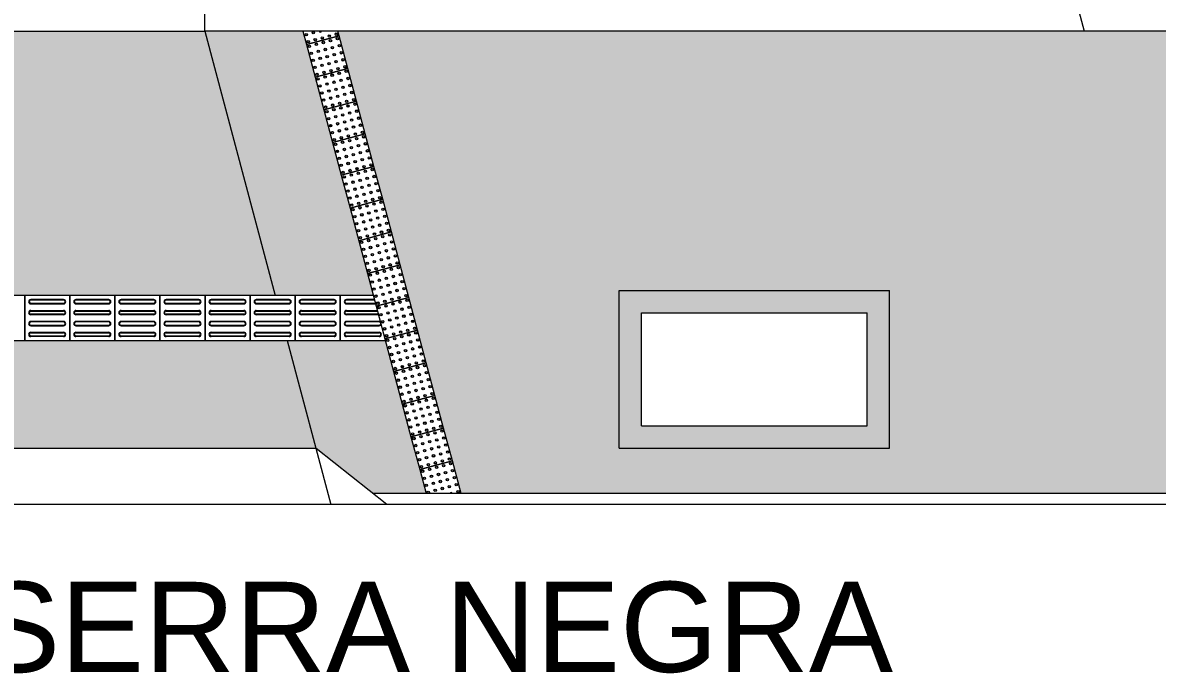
# Model space of a CAD drawing. Header units: millimetres. Extents: x -9997 to 44619, y -1295 to 91103.
# Drawn here: x 36546 to 37552, y 29985 to 30562 of the extents above; entities that cross this region are included whole.
import ezdxf

# ---------------------------------------------------------------- set-up
doc = ezdxf.new("R2010")
doc.units = ezdxf.units.MM
doc.header["$LTSCALE"] = 0.1
doc.layers.get('0').update_dxf_attribs({"lineweight": 5})
for name, color, linetype, lineweight in [('alvenaria', 5, 'Continuous', 9), ('alvenaria longe', 253, 'Continuous', 0), ('escada', 1, 'Continuous', 0), ('piso', 254, 'Continuous', 0)]:
    doc.layers.add(name, color=color, linetype=linetype, lineweight=lineweight)
doc.layers.add('textos', color=1, linetype='Continuous')
doc.styles.get("Standard").update_dxf_attribs({"font": 'arial.ttf'})

msp = doc.modelspace()

# ---------------------------------------------------------------- hatches: boundary and pattern name
at = {"linetype": 'ByBlock', "true_color": 0xc7c8ca}
h = msp.add_hatch(dxfattribs=at)
h.set_pattern_fill('AR-BRSTD', color=9, scale=0.12, angle=90)
h.paths.add_polyline_path([(35971.007, 30529.035), (35986.007, 30529.035), (35986.007, 30532.119), (36016.008, 30532.119), (36046.008, 30532.119), (36076.008, 30532.119), (36106.008, 30532.119), (36136.008, 30532.119), (36166.008, 30532.119), (36196.008, 30532.119), (36226.008, 30532.119), (36256.007, 30532.119), (36271.008, 30529.035), (36271.008, 30368.22), (36303.021, 30368.22), (36343.021, 30368.22), (36357.976, 30368.22), (36350.252, 30397.209), (36342.528, 30426.198), (36334.774, 30455.3), (36327.05, 30484.288), (36319.326, 30513.277), (36311.602, 30542.266), (36308.466, 30554.035), (35455.705, 30554.035), (35455.705, 30144.035), (36417.709, 30144.035), (36412.043, 30165.3), (36404.319, 30194.288), (36396.595, 30223.277), (36388.871, 30252.266), (36381.147, 30281.254), (36373.424, 30310.243), (36368.634, 30328.22), (36343.021, 30328.22), (36303.021, 30328.22), (36263.021, 30328.22), (36256.007, 30328.24), (36256.007, 30322.119), (36256.007, 30292.119), (36226.007, 30292.119), (36196.007, 30292.119), (36166.007, 30292.119), (36136.007, 30292.119), (36106.007, 30292.119), (36076.007, 30292.119), (36046.007, 30292.119), (36016.007, 30292.119), (35986.007, 30292.119), (35986.007, 30322.119), (35986.007, 30329.035), (35971.007, 30329.035)])
h.paths.add_polyline_path([(35870.145, 30324.174), (35870.145, 30184.174), (35630.145, 30184.174), (35630.145, 30324.174)], flags=16)
h.paths.add_polyline_path([(35850.145, 30304.174), (35850.145, 30204.174), (35650.145, 30204.174), (35650.145, 30304.174)], flags=0)
h.paths.add_polyline_path([(36426.491, 30554.035), (36339.513, 30554.035), (36340.591, 30549.99), (36348.315, 30521.001), (36356.039, 30492.012), (36363.762, 30463.024), (36371.486, 30434.035), (36379.241, 30404.933), (36386.964, 30375.944), (36394.688, 30346.955), (36401.981, 30319.586), (36427.594, 30319.586), (36467.594, 30319.586), (36488.958, 30319.586)])
h.paths.add_polyline_path([(36707.491, 30554.035), (36426.491, 30554.035), (36488.958, 30319.586), (36507.594, 30319.586), (36547.594, 30319.586), (36587.594, 30319.586), (36627.594, 30319.586), (36667.594, 30319.586), (36707.594, 30319.586), (36747.594, 30319.586), (36769.958, 30319.586)])
h.paths.add_polyline_path([(36499.616, 30279.586), (36467.594, 30279.586), (36427.594, 30279.586), (36412.639, 30279.586), (36417.86, 30259.99), (36425.584, 30231.001), (36433.308, 30202.012), (36441.032, 30173.024), (36448.756, 30144.035), (36495.733, 30144.035), (36525.075, 30184.035)])
h.paths.add_polyline_path([(36780.616, 30279.586), (36747.594, 30279.586), (36707.594, 30279.586), (36667.594, 30279.586), (36627.594, 30279.586), (36587.594, 30279.586), (36547.594, 30279.586), (36507.594, 30279.586), (36499.616, 30279.586), (36525.075, 30184.035), (36806.075, 30184.035)])
h.paths.add_polyline_path([(36843.978, 30368.22), (36836.254, 30397.209), (36828.53, 30426.197), (36820.806, 30455.186), (36813.082, 30484.175), (36805.358, 30513.163), (36797.634, 30542.152), (36794.468, 30554.035), (36707.491, 30554.035), (36769.958, 30319.586), (36787.594, 30319.586), (36827.594, 30319.586), (36856.936, 30319.586), (36851.702, 30339.232)])
h.paths.add_polyline_path([(36874.873, 30252.266), (36867.594, 30279.586), (36827.594, 30279.586), (36787.594, 30279.586), (36780.616, 30279.586), (36806.075, 30184.035), (36856.264, 30144.174), (36903.674, 30144.174), (36898.045, 30165.3), (36890.321, 30194.288), (36882.597, 30223.277)])
h.paths.add_polyline_path([(38546.938, 30385.275), (38546.938, 30393.086, -0.3078084), (38433.836, 30554.035), (36825.515, 30554.035), (36826.623, 30549.876), (36834.347, 30520.887), (36842.071, 30491.899), (36849.795, 30462.91), (36857.518, 30433.921), (36865.242, 30404.933), (36872.966, 30375.944), (36880.69, 30346.955), (36888.414, 30317.967), (36896.138, 30288.978), (36903.862, 30259.99), (36911.586, 30231.001), (36919.31, 30202.012), (36927.034, 30173.024), (36934.72, 30144.174), (38394.936, 30144.174), (38403.43, 30156.608), (38420.352, 30181.38), (38437.274, 30206.152), (38454.196, 30230.924), (38471.117, 30255.696), (38488.076, 30280.522), (38488.104, 30280.468), (38495.836, 30280.468), (38525.836, 30280.468), (38546.938, 30280.468), (38546.938, 30305.275), (38546.938, 30345.275)])
h.paths.add_polyline_path([(37074.936, 30324.174), (37314.936, 30324.174), (37314.936, 30184.174), (37074.936, 30184.174)], flags=16)
h.paths.add_polyline_path([(37094.936, 30304.174), (37294.936, 30304.174), (37294.936, 30204.174), (37094.936, 30204.174)], flags=0)
h.paths.add_polyline_path([(37814.936, 30324.174), (37814.936, 30184.174), (37574.936, 30184.174), (37574.936, 30324.174)], flags=16)
h.paths.add_polyline_path([(37594.936, 30304.174), (37794.936, 30304.174), (37794.936, 30204.174), (37594.936, 30204.174)], flags=0)
h.paths.add_polyline_path([(37669.967, 30282.035), (37699.967, 30282.035), (37699.967, 30252.035), (37669.967, 30252.035)], flags=0)
h.paths.add_polyline_path([(38074.936, 30324.174), (38314.936, 30324.174), (38314.936, 30184.174), (38074.936, 30184.174)], flags=16)
h.paths.add_polyline_path([(38094.936, 30304.174), (38294.936, 30304.174), (38294.936, 30204.174), (38094.936, 30204.174)], flags=0)
h.paths.add_polyline_path([(39239.113, 30725.113), (39223.758, 30727.19), (39194.028, 30731.209), (39164.299, 30735.229), (39134.569, 30739.249), (39104.84, 30743.268), (39102.265, 30752.931), (39094.541, 30781.92), (39089.392, 30801.246), (39056.757, 30792.55), (39018.106, 30782.252), (38979.454, 30771.953), (38940.803, 30761.655), (38902.151, 30751.356), (38863.5, 30741.058), (38824.848, 30730.759), (38786.197, 30720.461), (38792.633, 30696.303), (38773.308, 30691.154), (38782.057, 30658.317), (38792.355, 30619.665), (38802.654, 30581.014), (38812.952, 30542.362), (38823.251, 30503.711), (38830.975, 30474.722), (38838.699, 30445.733), (38846.423, 30416.745), (38817.434, 30409.021), (38788.445, 30401.297), (38782.094, 30425.136), (38742.094, 30425.136), (38723.957, 30425.136, -0.02908738), (38707.908, 30412.652), (38885.284, 30172.328, 0.38093718)])
h.paths.add_polyline_path([(38707.908, 30412.652, -0.18399061), (38586.938, 30383.172), (38586.938, 30345.275), (38586.938, 30305.275), (38586.938, 30280.468), (38615.771, 30280.468), (38645.771, 30280.468), (38662.693, 30255.696), (38679.615, 30230.924), (38696.537, 30206.152), (38713.459, 30181.38), (38730.381, 30156.608), (38745.706, 30134.174, 0.0753172), (38897.909, 30155.221)])
h.paths.add_polyline_path([(39158.798, 30970.991), (39170.295, 30979.826), (38885.164, 32049.955), (38318.046, 32049.955), (38466.933, 31491.166, -0.3092385), (38600.144, 30991.208), (38669.536, 30730.773), (38679.269, 30733.366), (38717.921, 30743.664), (38711.484, 30767.822), (38740.473, 30775.546), (38769.462, 30783.269), (38775.898, 30759.112), (38814.55, 30769.411), (38853.201, 30779.709), (38891.853, 30790.008), (38930.504, 30800.306), (38969.156, 30810.605), (39007.807, 30820.903), (39046.459, 30831.202), (39079.093, 30839.897), (39071.369, 30868.886), (39063.646, 30897.875), (39087.434, 30916.154), (39111.222, 30934.433), (39135.01, 30952.712)])
at = {"layer": 'alvenaria', "linetype": 'ByBlock', "lineweight": 0, "true_color": 0xc7c8ca}
h = msp.add_hatch(color=9, dxfattribs=at)
h.dxf.hatch_style = 1
h.paths.add_polyline_path([(37074.936, 30324.174), (37074.936, 30184.174), (37314.936, 30184.174), (37314.936, 30324.174)])
h.paths.add_polyline_path([(37294.936, 30304.174), (37294.936, 30204.174), (37094.936, 30204.174), (37094.936, 30304.174)], flags=16)
h.paths.add_polyline_path([(35870.145, 30324.174), (35630.145, 30324.174), (35630.145, 30184.174), (35870.145, 30184.174)])
h.paths.add_polyline_path([(35850.145, 30204.174), (35650.145, 30204.174), (35650.145, 30304.174), (35850.145, 30304.174)], flags=16)
h.paths.add_polyline_path([(37574.936, 30324.174), (37574.936, 30184.174), (37814.936, 30184.174), (37814.936, 30324.174)])
h.paths.add_polyline_path([(37794.936, 30304.174), (37794.936, 30204.174), (37594.936, 30204.174), (37594.936, 30304.174)], flags=16)
h.paths.add_polyline_path([(37699.967, 30282.035), (37699.967, 30252.035), (37669.967, 30252.035), (37669.967, 30282.035)], flags=0)
h.paths.add_polyline_path([(38074.936, 30184.174), (38314.936, 30184.174), (38314.936, 30324.174), (38074.936, 30324.174)])
h.paths.add_polyline_path([(38094.936, 30304.174), (38294.936, 30304.174), (38294.936, 30204.174), (38094.936, 30204.174)], flags=16)
h.paths.add_polyline_path([(39259.807, 30721.559), (39259.598, 30722.343), (39253.487, 30723.17), (39239.113, 30725.113, -0.46865255), (38740.388, 30154.134), (38745.706, 30134.174, 0.46151001)])
h.paths.add_polyline_path([(38905.862, 32049.955), (38885.164, 32049.955), (39170.295, 30979.826), (39182.586, 30989.271), (39187.476, 30993.028)])

# ---------------------------------------------------------------- linework, layer by layer
for p, q in [((37170.114, 31745.186), (37487.49, 30554.035)), ((38633.836, 30554.035), (36707.491, 30554.035))]:
    msp.add_line(p, q)
at = {"linetype": 'ByBlock'}
for p, q in [((36707.491, 30554.035), (36707.491, 30569.038)), ((36426.491, 30554.035), (36707.491, 30554.035))]:
    msp.add_line(p, q, dxfattribs=at)
at = {"layer": 'alvenaria longe', "lineweight": 0}
for p, q in [((38633.836, 30554.035), (36707.491, 30554.035)), ((36707.491, 30554.035), (36769.958, 30319.586)), ((36780.616, 30279.586), (36819.361, 30134.174)), ((36806.075, 30184.035), (36525.075, 30184.035))]:
    msp.add_line(p, q, dxfattribs=at)
at = {"layer": 'alvenaria longe', "linetype": 'ByBlock', "lineweight": 0}
for p, q in [((37074.936, 30324.174), (37314.936, 30324.174)), ((37074.936, 30184.174), (37074.936, 30324.174)), ((37314.936, 30184.174), (37314.936, 30324.174)), ((37094.936, 30304.174), (37294.936, 30304.174)), ((37094.936, 30204.174), (37094.936, 30304.174)), ((37094.936, 30204.174), (37094.936, 30304.174)), ((37294.936, 30204.174), (37294.936, 30304.174)), ((37094.936, 30204.174), (37294.936, 30204.174)), ((36868.855, 30134.174), (36806.075, 30184.035)), ((37074.936, 30184.174), (37314.936, 30184.174)), ((36856.264, 30144.174), (38394.936, 30144.174))]:
    msp.add_line(p, q, dxfattribs=at)
at = {"layer": 'escada', "lineweight": 0}
for p, q in [((36927.034, 30173.024), (36898.045, 30165.3)), ((36934.757, 30144.035), (36927.034, 30173.024)), ((36898.045, 30165.3), (36903.711, 30144.035))]:
    msp.add_line(p, q, dxfattribs=at)
for points in [[(36794.468, 30554.035), (36797.634, 30542.152), (36826.623, 30549.876), (36825.515, 30554.035)], [(36582.131, 30316.062), (36553.056, 30316.062)], [(36582.131, 30315.555), (36553.056, 30315.555)], [(36553.056, 30312.691), (36582.131, 30312.691)], [(36553.056, 30312.185), (36582.131, 30312.185)], [(36622.131, 30316.062), (36593.056, 30316.062)], [(36622.131, 30315.555), (36593.056, 30315.555)], [(36593.056, 30312.691), (36622.131, 30312.691)], [(36593.056, 30312.185), (36622.131, 30312.185)], [(36662.131, 30316.062), (36633.056, 30316.062)], [(36662.131, 30315.555), (36633.056, 30315.555)], [(36633.056, 30312.691), (36662.131, 30312.691)], [(36633.056, 30312.185), (36662.131, 30312.185)], [(36702.131, 30316.062), (36673.056, 30316.062)], [(36702.131, 30315.555), (36673.056, 30315.555)], [(36673.056, 30312.691), (36702.131, 30312.691)], [(36673.056, 30312.185), (36702.131, 30312.185)], [(36742.131, 30316.062), (36713.056, 30316.062)], [(36742.131, 30315.555), (36713.056, 30315.555)], [(36713.056, 30312.691), (36742.131, 30312.691)], [(36713.056, 30312.185), (36742.131, 30312.185)], [(36782.131, 30316.062), (36753.056, 30316.062)], [(36782.131, 30315.555), (36753.056, 30315.555)], [(36753.056, 30312.691), (36782.131, 30312.691)], [(36753.056, 30312.185), (36782.131, 30312.185)], [(36822.131, 30316.062), (36793.056, 30316.062)], [(36822.131, 30315.555), (36793.056, 30315.555)], [(36793.056, 30312.691), (36822.131, 30312.691)], [(36793.056, 30312.185), (36822.131, 30312.185)], [(36856.936, 30319.586), (36827.594, 30319.586), (36827.594, 30279.586), (36867.594, 30279.586)], [(36857.875, 30316.062), (36833.056, 30316.062)], [(36858.01, 30315.555), (36833.056, 30315.555)], [(36833.056, 30312.691), (36858.773, 30312.691)], [(36833.056, 30312.185), (36858.908, 30312.185)], [(36553.056, 30306.37), (36582.131, 30306.37)], [(36553.056, 30305.864), (36582.131, 30305.864)], [(36582.131, 30302.999), (36553.056, 30302.999)], [(36582.131, 30302.493), (36553.056, 30302.493)], [(36593.056, 30306.37), (36622.131, 30306.37)], [(36593.056, 30305.864), (36622.131, 30305.864)], [(36622.131, 30302.999), (36593.056, 30302.999)], [(36622.131, 30302.493), (36593.056, 30302.493)], [(36633.056, 30306.37), (36662.131, 30306.37)], [(36633.056, 30305.864), (36662.131, 30305.864)], [(36662.131, 30302.999), (36633.056, 30302.999)], [(36662.131, 30302.493), (36633.056, 30302.493)], [(36673.056, 30306.37), (36702.131, 30306.37)], [(36673.056, 30305.864), (36702.131, 30305.864)], [(36702.131, 30302.999), (36673.056, 30302.999)], [(36702.131, 30302.493), (36673.056, 30302.493)], [(36713.056, 30306.37), (36742.131, 30306.37)], [(36713.056, 30305.864), (36742.131, 30305.864)], [(36742.131, 30302.999), (36713.056, 30302.999)], [(36742.131, 30302.493), (36713.056, 30302.493)], [(36753.056, 30306.37), (36782.131, 30306.37)], [(36753.056, 30305.864), (36782.131, 30305.864)], [(36782.131, 30302.999), (36753.056, 30302.999)], [(36782.131, 30302.493), (36753.056, 30302.493)], [(36793.056, 30306.37), (36822.131, 30306.37)], [(36793.056, 30305.864), (36822.131, 30305.864)], [(36822.131, 30302.999), (36793.056, 30302.999)], [(36822.131, 30302.493), (36793.056, 30302.493)], [(36833.056, 30306.37), (36860.457, 30306.37)], [(36833.056, 30305.864), (36860.592, 30305.864)], [(36861.355, 30302.999), (36833.056, 30302.999)], [(36861.49, 30302.493), (36833.056, 30302.493)], [(36582.131, 30296.678), (36553.056, 30296.678)], [(36582.131, 30296.172), (36553.056, 30296.172)], [(36553.056, 30293.308), (36582.131, 30293.308)], [(36553.056, 30292.801), (36582.131, 30292.801)], [(36622.131, 30296.678), (36593.056, 30296.678)], [(36622.131, 30296.172), (36593.056, 30296.172)], [(36593.056, 30293.308), (36622.131, 30293.308)], [(36593.056, 30292.801), (36622.131, 30292.801)], [(36662.131, 30296.678), (36633.056, 30296.678)], [(36662.131, 30296.172), (36633.056, 30296.172)], [(36633.056, 30293.308), (36662.131, 30293.308)], [(36633.056, 30292.801), (36662.131, 30292.801)], [(36702.131, 30296.678), (36673.056, 30296.678)], [(36702.131, 30296.172), (36673.056, 30296.172)], [(36673.056, 30293.308), (36702.131, 30293.308)], [(36673.056, 30292.801), (36702.131, 30292.801)], [(36742.131, 30296.678), (36713.056, 30296.678)], [(36742.131, 30296.172), (36713.056, 30296.172)], [(36713.056, 30293.308), (36742.131, 30293.308)], [(36713.056, 30292.801), (36742.131, 30292.801)], [(36782.131, 30296.678), (36753.056, 30296.678)], [(36782.131, 30296.172), (36753.056, 30296.172)], [(36753.056, 30293.308), (36782.131, 30293.308)], [(36753.056, 30292.801), (36782.131, 30292.801)], [(36822.131, 30296.678), (36793.056, 30296.678)], [(36822.131, 30296.172), (36793.056, 30296.172)], [(36793.056, 30293.308), (36822.131, 30293.308)], [(36793.056, 30292.801), (36822.131, 30292.801)], [(36862.131, 30296.678), (36833.056, 30296.678)], [(36862.131, 30296.172), (36833.056, 30296.172)], [(36833.056, 30293.308), (36862.131, 30293.308)], [(36833.056, 30292.801), (36862.131, 30292.801)], [(36553.056, 30286.986), (36582.131, 30286.986)], [(36553.056, 30286.48), (36582.131, 30286.48)], [(36582.131, 30283.616), (36553.056, 30283.616)], [(36582.131, 30283.11), (36553.056, 30283.11)], [(36593.056, 30286.986), (36622.131, 30286.986)], [(36593.056, 30286.48), (36622.131, 30286.48)], [(36622.131, 30283.616), (36593.056, 30283.616)], [(36622.131, 30283.11), (36593.056, 30283.11)], [(36633.056, 30286.986), (36662.131, 30286.986)], [(36633.056, 30286.48), (36662.131, 30286.48)], [(36662.131, 30283.616), (36633.056, 30283.616)], [(36662.131, 30283.11), (36633.056, 30283.11)], [(36673.056, 30286.986), (36702.131, 30286.986)], [(36673.056, 30286.48), (36702.131, 30286.48)], [(36702.131, 30283.616), (36673.056, 30283.616)], [(36702.131, 30283.11), (36673.056, 30283.11)], [(36713.056, 30286.986), (36742.131, 30286.986)], [(36713.056, 30286.48), (36742.131, 30286.48)], [(36742.131, 30283.616), (36713.056, 30283.616)], [(36742.131, 30283.11), (36713.056, 30283.11)], [(36753.056, 30286.986), (36782.131, 30286.986)], [(36753.056, 30286.48), (36782.131, 30286.48)], [(36782.131, 30283.616), (36753.056, 30283.616)], [(36782.131, 30283.11), (36753.056, 30283.11)], [(36793.056, 30286.986), (36822.131, 30286.986)], [(36793.056, 30286.48), (36822.131, 30286.48)], [(36822.131, 30283.616), (36793.056, 30283.616)], [(36822.131, 30283.11), (36793.056, 30283.11)], [(36833.056, 30286.986), (36862.131, 30286.986)], [(36833.056, 30286.48), (36862.131, 30286.48)], [(36862.131, 30283.616), (36833.056, 30283.616)], [(36862.131, 30283.11), (36833.056, 30283.11)]]:
    msp.add_lwpolyline(points, dxfattribs=at)
for points in [[(36834.347, 30520.887), (36826.623, 30549.876), (36797.634, 30542.152), (36805.358, 30513.163)], [(36842.071, 30491.899), (36834.347, 30520.887), (36805.358, 30513.163), (36813.082, 30484.175)], [(36849.795, 30462.91), (36842.071, 30491.899), (36813.082, 30484.175), (36820.806, 30455.186)], [(36857.518, 30433.921), (36849.795, 30462.91), (36820.806, 30455.186), (36828.53, 30426.197)], [(36865.242, 30404.933), (36857.518, 30433.921), (36828.53, 30426.197), (36836.254, 30397.209)], [(36872.966, 30375.944), (36865.242, 30404.933), (36836.254, 30397.209), (36843.978, 30368.22)], [(36880.69, 30346.955), (36872.966, 30375.944), (36843.978, 30368.22), (36851.702, 30339.232)], [(36888.414, 30317.967), (36880.69, 30346.955), (36851.702, 30339.232), (36859.425, 30310.243)], [(36547.594, 30279.586), (36547.594, 30319.586), (36507.594, 30319.586), (36507.594, 30279.586)], [(36587.594, 30279.586), (36587.594, 30319.586), (36547.594, 30319.586), (36547.594, 30279.586)], [(36627.594, 30279.586), (36627.594, 30319.586), (36587.594, 30319.586), (36587.594, 30279.586)], [(36667.594, 30279.586), (36667.594, 30319.586), (36627.594, 30319.586), (36627.594, 30279.586)], [(36707.594, 30279.586), (36707.594, 30319.586), (36667.594, 30319.586), (36667.594, 30279.586)], [(36747.594, 30279.586), (36747.594, 30319.586), (36707.594, 30319.586), (36707.594, 30279.586)], [(36787.594, 30279.586), (36787.594, 30319.586), (36747.594, 30319.586), (36747.594, 30279.586)], [(36827.594, 30279.586), (36827.594, 30319.586), (36787.594, 30319.586), (36787.594, 30279.586)], [(36896.138, 30288.978), (36888.414, 30317.967), (36859.425, 30310.243), (36867.149, 30281.254)], [(36903.862, 30259.99), (36896.138, 30288.978), (36867.149, 30281.254), (36874.873, 30252.266)], [(36911.586, 30231.001), (36903.862, 30259.99), (36874.873, 30252.266), (36882.597, 30223.277)], [(36919.31, 30202.012), (36911.586, 30231.001), (36882.597, 30223.277), (36890.321, 30194.288)], [(36927.034, 30173.024), (36919.31, 30202.012), (36890.321, 30194.288), (36898.045, 30165.3)]]:
    msp.add_lwpolyline(points, close=True, dxfattribs=at)
for centre, radius in [((36803.696, 30552.617), 1.075), ((36803.696, 30552.617), 0.883), ((36824.05, 30551.366), 1.075), ((36797.464, 30550.956), 1.075), ((36797.464, 30550.956), 0.883), ((36799.125, 30544.725), 1.075), ((36799.125, 30544.725), 0.883), ((36805.356, 30546.385), 1.075), ((36805.356, 30546.385), 0.883), ((36806.438, 30542.322), 1.075), ((36806.438, 30542.322), 0.883), ((36811.587, 30548.046), 1.075), ((36811.587, 30548.046), 0.883), ((36812.67, 30543.982), 1.075), ((36812.67, 30543.982), 0.883), ((36817.819, 30549.706), 1.075), ((36817.819, 30549.706), 0.883), ((36818.901, 30545.643), 1.075), ((36818.901, 30545.643), 0.883), ((36824.05, 30551.366), 0.883), ((36825.133, 30547.303), 1.075), ((36825.133, 30547.303), 0.883), ((36800.207, 30540.662), 1.075), ((36800.207, 30540.662), 0.883), ((36801.867, 30534.43), 1.075), ((36801.867, 30534.43), 0.883), ((36808.099, 30536.091), 1.075), ((36808.099, 30536.091), 0.883), ((36814.33, 30537.751), 1.075), ((36814.33, 30537.751), 0.883), ((36815.991, 30531.52), 1.075), ((36815.991, 30531.52), 0.883), ((36820.562, 30539.411), 1.075), ((36820.562, 30539.411), 0.883), ((36822.222, 30533.18), 1.075), ((36822.222, 30533.18), 0.883), ((36826.793, 30541.072), 1.075), ((36826.793, 30541.072), 0.883), ((36828.453, 30534.84), 1.075), ((36828.453, 30534.84), 0.883), ((36803.528, 30528.199), 1.075), ((36803.528, 30528.199), 0.883), ((36805.188, 30521.968), 1.075), ((36805.188, 30521.968), 0.883), ((36809.759, 30529.859), 1.075), ((36809.759, 30529.859), 0.883), ((36811.419, 30523.628), 1.075), ((36811.419, 30523.628), 0.883), ((36817.651, 30525.288), 1.075), ((36817.651, 30525.288), 0.883), ((36823.882, 30526.949), 1.075), ((36823.882, 30526.949), 0.883), ((36830.114, 30528.609), 1.075), ((36830.114, 30528.609), 0.883), ((36831.774, 30522.378), 1.075), ((36831.774, 30522.378), 0.883), ((36806.848, 30515.736), 1.075), ((36806.848, 30515.736), 0.883), ((36807.931, 30511.673), 1.075), ((36807.931, 30511.673), 0.883), ((36813.08, 30517.397), 1.075), ((36813.08, 30517.397), 0.883), ((36814.162, 30513.333), 1.075), ((36814.162, 30513.333), 0.883), ((36819.311, 30519.057), 1.075), ((36819.311, 30519.057), 0.883), ((36820.394, 30514.994), 1.075), ((36820.394, 30514.994), 0.883), ((36825.543, 30520.717), 1.075), ((36825.543, 30520.717), 0.883), ((36826.625, 30516.654), 1.075), ((36826.625, 30516.654), 0.883), ((36832.857, 30518.314), 1.075), ((36832.857, 30518.314), 0.883), ((36834.517, 30512.083), 1.075), ((36834.517, 30512.083), 0.883), ((36809.591, 30505.442), 1.075), ((36809.591, 30505.442), 0.883), ((36815.823, 30507.102), 1.075), ((36815.823, 30507.102), 0.883), ((36822.054, 30508.762), 1.075), ((36822.054, 30508.762), 0.883), ((36823.714, 30502.531), 1.075), ((36823.714, 30502.531), 0.883), ((36828.285, 30510.423), 1.075), ((36828.285, 30510.423), 0.883), ((36829.946, 30504.191), 1.075), ((36829.946, 30504.191), 0.883), ((36836.177, 30505.852), 1.075), ((36836.177, 30505.852), 0.883), ((36811.252, 30499.21), 1.075), ((36811.252, 30499.21), 0.883), ((36812.912, 30492.979), 1.075), ((36812.912, 30492.979), 0.883), ((36817.483, 30500.871), 1.075), ((36817.483, 30500.871), 0.883), ((36819.143, 30494.639), 1.075), ((36819.143, 30494.639), 0.883), ((36825.375, 30496.3), 1.075), ((36825.375, 30496.3), 0.883), ((36831.606, 30497.96), 1.075), ((36831.606, 30497.96), 0.883), ((36833.266, 30491.729), 1.075), ((36833.266, 30491.729), 0.883), ((36837.838, 30499.62), 1.075), ((36837.838, 30499.62), 0.883), ((36839.498, 30493.389), 1.075), ((36839.498, 30493.389), 0.883), ((36814.572, 30486.748), 1.075), ((36814.572, 30486.748), 0.883), ((36815.655, 30482.685), 1.075), ((36815.655, 30482.685), 0.883), ((36820.804, 30488.408), 1.075), ((36820.804, 30488.408), 0.883), ((36821.886, 30484.345), 1.075), ((36821.886, 30484.345), 0.883), ((36827.035, 30490.068), 1.075), ((36827.035, 30490.068), 0.883), ((36828.118, 30486.005), 1.075), ((36828.118, 30486.005), 0.883), ((36834.349, 30487.665), 1.075), ((36834.349, 30487.665), 0.883), ((36836.009, 30481.434), 1.075), ((36836.009, 30481.434), 0.883), ((36840.58, 30489.326), 1.075), ((36840.58, 30489.326), 0.883), ((36842.241, 30483.094), 1.075), ((36842.241, 30483.094), 0.883), ((36817.315, 30476.453), 1.075), ((36817.315, 30476.453), 0.883), ((36823.547, 30478.113), 1.075), ((36823.547, 30478.113), 0.883), ((36825.207, 30471.882), 1.075), ((36825.207, 30471.882), 0.883), ((36829.778, 30479.774), 1.075), ((36829.778, 30479.774), 0.883), ((36831.438, 30473.542), 1.075), ((36831.438, 30473.542), 0.883), ((36837.67, 30475.203), 1.075), ((36837.67, 30475.203), 0.883), ((36843.901, 30476.863), 1.075), ((36843.901, 30476.863), 0.883), ((36818.976, 30470.222), 1.075), ((36818.976, 30470.222), 0.883), ((36820.636, 30463.99), 1.075), ((36820.636, 30463.99), 0.883), ((36826.867, 30465.651), 1.075), ((36826.867, 30465.651), 0.883), ((36833.099, 30467.311), 1.075), ((36833.099, 30467.311), 0.883), ((36834.759, 30461.08), 1.075), ((36834.759, 30461.08), 0.883), ((36839.33, 30468.971), 1.075), ((36839.33, 30468.971), 0.883), ((36840.99, 30462.74), 1.075), ((36840.99, 30462.74), 0.883), ((36845.561, 30470.632), 1.075), ((36845.561, 30470.632), 0.883), ((36847.222, 30464.4), 1.075), ((36847.222, 30464.4), 0.883), ((36822.296, 30457.759), 1.075), ((36822.296, 30457.759), 0.883), ((36823.379, 30453.696), 1.075), ((36823.379, 30453.696), 0.883), ((36828.528, 30459.419), 1.075), ((36828.528, 30459.419), 0.883), ((36829.61, 30455.356), 1.075), ((36829.61, 30455.356), 0.883), ((36835.842, 30457.017), 1.075), ((36835.842, 30457.017), 0.883), ((36837.502, 30450.785), 1.075), ((36842.073, 30458.677), 1.075), ((36842.073, 30458.677), 0.883), ((36843.733, 30452.445), 1.075), ((36843.733, 30452.445), 0.883), ((36848.304, 30460.337), 1.075), ((36848.304, 30460.337), 0.883), ((36849.965, 30454.106), 1.075), ((36849.965, 30454.106), 0.883), ((36825.039, 30447.464), 1.075), ((36825.039, 30447.464), 0.883), ((36826.699, 30441.233), 1.075), ((36826.699, 30441.233), 0.883), ((36831.271, 30449.125), 1.075), ((36831.271, 30449.125), 0.883), ((36832.931, 30442.893), 1.075), ((36832.931, 30442.893), 0.883), ((36837.502, 30450.785), 0.883), ((36839.162, 30444.554), 1.075), ((36839.162, 30444.554), 0.883), ((36845.394, 30446.214), 1.075), ((36845.394, 30446.214), 0.883), ((36851.625, 30447.874), 1.075), ((36851.625, 30447.874), 0.883), ((36853.285, 30441.643), 1.075), ((36853.285, 30441.643), 0.883), ((36828.36, 30435.002), 1.075), ((36828.36, 30435.002), 0.883), ((36834.591, 30436.662), 1.075), ((36834.591, 30436.662), 0.883), ((36840.823, 30438.322), 1.075), ((36840.823, 30438.322), 0.883), ((36842.483, 30432.091), 1.075), ((36842.483, 30432.091), 0.883), ((36847.054, 30439.983), 1.075), ((36847.054, 30439.983), 0.883), ((36848.714, 30433.751), 1.075), ((36848.714, 30433.751), 0.883), ((36854.946, 30435.412), 1.075), ((36854.946, 30435.412), 0.883), ((36856.028, 30431.349), 1.075), ((36856.028, 30431.349), 0.883), ((36830.02, 30428.77), 1.075), ((36830.02, 30428.77), 0.883), ((36831.103, 30424.707), 1.075), ((36831.103, 30424.707), 0.883), ((36836.251, 30430.431), 1.075), ((36836.251, 30430.431), 0.883), ((36837.334, 30426.368), 1.075), ((36837.334, 30426.368), 0.883), ((36843.565, 30428.028), 1.075), ((36843.565, 30428.028), 0.883), ((36845.226, 30421.796), 1.075), ((36845.226, 30421.796), 0.883), ((36849.797, 30429.688), 1.075), ((36849.797, 30429.688), 0.883), ((36851.457, 30423.457), 1.075), ((36851.457, 30423.457), 0.883), ((36857.689, 30425.117), 1.075), ((36857.689, 30425.117), 0.883), ((36832.763, 30418.476), 1.075), ((36832.763, 30418.476), 0.883), ((36834.423, 30412.244), 1.075), ((36834.423, 30412.244), 0.883), ((36838.994, 30420.136), 1.075), ((36838.994, 30420.136), 0.883), ((36840.655, 30413.905), 1.075), ((36840.655, 30413.905), 0.883), ((36846.886, 30415.565), 1.075), ((36846.886, 30415.565), 0.883), ((36853.117, 30417.225), 1.075), ((36853.117, 30417.225), 0.883), ((36854.778, 30410.994), 1.075), ((36854.778, 30410.994), 0.883), ((36859.349, 30418.886), 1.075), ((36859.349, 30418.886), 0.883), ((36861.009, 30412.654), 1.075), ((36861.009, 30412.654), 0.883), ((36836.084, 30406.013), 1.075), ((36836.084, 30406.013), 0.883), ((36842.315, 30407.673), 1.075), ((36842.315, 30407.673), 0.883), ((36843.975, 30401.442), 1.075), ((36843.975, 30401.442), 0.883), ((36848.546, 30409.334), 1.075), ((36848.546, 30409.334), 0.883), ((36850.207, 30403.102), 1.075), ((36850.207, 30403.102), 0.883), ((36856.438, 30404.763), 1.075), ((36856.438, 30404.763), 0.883), ((36857.521, 30400.7), 1.075), ((36857.521, 30400.7), 0.883), ((36862.67, 30406.423), 1.075), ((36862.67, 30406.423), 0.883), ((36863.752, 30402.36), 1.075), ((36863.752, 30402.36), 0.883), ((36837.744, 30399.782), 1.075), ((36837.744, 30399.782), 0.883), ((36838.827, 30395.719), 1.075), ((36838.827, 30395.719), 0.883), ((36845.058, 30397.379), 1.075), ((36845.058, 30397.379), 0.883), ((36846.718, 30391.148), 1.075), ((36846.718, 30391.148), 0.883), ((36851.289, 30399.039), 1.075), ((36851.289, 30399.039), 0.883), ((36852.95, 30392.808), 1.075), ((36852.95, 30392.808), 0.883), ((36859.181, 30394.468), 1.075), ((36859.181, 30394.468), 0.883), ((36865.412, 30396.128), 1.075), ((36865.412, 30396.128), 0.883), ((36840.487, 30389.487), 1.075), ((36840.487, 30389.487), 0.883), ((36842.147, 30383.256), 1.075), ((36842.147, 30383.256), 0.883), ((36848.379, 30384.916), 1.075), ((36848.379, 30384.916), 0.883), ((36854.61, 30386.576), 1.075), ((36854.61, 30386.576), 0.883), ((36856.27, 30380.345), 1.075), ((36860.841, 30388.237), 1.075), ((36860.841, 30388.237), 0.883), ((36862.502, 30382.005), 1.075), ((36862.502, 30382.005), 0.883), ((36867.073, 30389.897), 1.075), ((36867.073, 30389.897), 0.883), ((36868.733, 30383.666), 1.075), ((36868.733, 30383.666), 0.883), ((36843.808, 30377.024), 1.075), ((36843.808, 30377.024), 0.883), ((36845.468, 30370.793), 1.075), ((36845.468, 30370.793), 0.883), ((36850.039, 30378.685), 1.075), ((36850.039, 30378.685), 0.883), ((36851.699, 30372.453), 1.075), ((36851.699, 30372.453), 0.883), ((36856.27, 30380.345), 0.883), ((36857.931, 30374.114), 1.075), ((36857.931, 30374.114), 0.883), ((36864.162, 30375.774), 1.075), ((36864.162, 30375.774), 0.883), ((36865.245, 30371.711), 1.075), ((36865.245, 30371.711), 0.883), ((36870.393, 30377.434), 1.075), ((36870.393, 30377.434), 0.883), ((36871.476, 30373.371), 1.075), ((36871.476, 30373.371), 0.883), ((36846.55, 30366.73), 1.075), ((36846.55, 30366.73), 0.883), ((36848.211, 30360.499), 1.075), ((36848.211, 30360.499), 0.883), ((36852.782, 30368.39), 1.075), ((36852.782, 30368.39), 0.883), ((36854.442, 30362.159), 1.075), ((36854.442, 30362.159), 0.883), ((36859.013, 30370.051), 1.075), ((36859.013, 30370.051), 0.883), ((36860.674, 30363.819), 1.075), ((36860.674, 30363.819), 0.883), ((36866.905, 30365.48), 1.075), ((36866.905, 30365.48), 0.883), ((36873.136, 30367.14), 1.075), ((36873.136, 30367.14), 0.883), ((36874.797, 30360.908), 1.075), ((36874.797, 30360.908), 0.883), ((36849.871, 30354.267), 1.075), ((36849.871, 30354.267), 0.883), ((36856.103, 30355.927), 1.075), ((36856.103, 30355.927), 0.883), ((36862.334, 30357.588), 1.075), ((36862.334, 30357.588), 0.883), ((36863.994, 30351.356), 1.075), ((36863.994, 30351.356), 0.883), ((36868.565, 30359.248), 1.075), ((36868.565, 30359.248), 0.883), ((36870.226, 30353.017), 1.075), ((36870.226, 30353.017), 0.883), ((36876.457, 30354.677), 1.075), ((36876.457, 30354.677), 0.883), ((36851.531, 30348.036), 1.075), ((36851.531, 30348.036), 0.883), ((36853.192, 30341.804), 1.075), ((36853.192, 30341.804), 0.883), ((36857.763, 30349.696), 1.075), ((36857.763, 30349.696), 0.883), ((36859.423, 30343.465), 1.075), ((36859.423, 30343.465), 0.883), ((36865.655, 30345.125), 1.075), ((36865.655, 30345.125), 0.883), ((36866.737, 30341.062), 1.075), ((36866.737, 30341.062), 0.883), ((36871.886, 30346.785), 1.075), ((36871.886, 30346.785), 0.883), ((36872.969, 30342.722), 1.075), ((36872.969, 30342.722), 0.883), ((36878.117, 30348.446), 1.075), ((36878.117, 30348.446), 0.883), ((36879.2, 30344.383), 1.075), ((36879.2, 30344.383), 0.883), ((36854.274, 30337.741), 1.075), ((36854.274, 30337.741), 0.883), ((36855.935, 30331.51), 1.075), ((36855.935, 30331.51), 0.883), ((36860.506, 30339.402), 1.075), ((36860.506, 30339.402), 0.883), ((36862.166, 30333.17), 1.075), ((36862.166, 30333.17), 0.883), ((36868.397, 30334.831), 1.075), ((36868.397, 30334.831), 0.883), ((36874.629, 30336.491), 1.075), ((36874.629, 30336.491), 0.883), ((36876.289, 30330.259), 1.075), ((36876.289, 30330.259), 0.883), ((36880.86, 30338.151), 1.075), ((36880.86, 30338.151), 0.883), ((36882.521, 30331.92), 1.075), ((36882.521, 30331.92), 0.883), ((36857.595, 30325.279), 1.075), ((36857.595, 30325.279), 0.883), ((36863.826, 30326.939), 1.075), ((36863.826, 30326.939), 0.883), ((36865.487, 30320.707), 1.075), ((36865.487, 30320.707), 0.883), ((36870.058, 30328.599), 1.075), ((36870.058, 30328.599), 0.883), ((36871.718, 30322.368), 1.075), ((36871.718, 30322.368), 0.883), ((36877.949, 30324.028), 1.075), ((36877.949, 30324.028), 0.883), ((36884.181, 30325.688), 1.075), ((36884.181, 30325.688), 0.883), ((36859.255, 30319.047), 1.075), ((36859.255, 30319.047), 0.883), ((36860.916, 30312.816), 1.075), ((36860.916, 30312.816), 0.883), ((36867.147, 30314.476), 1.075), ((36867.147, 30314.476), 0.883), ((36868.23, 30310.413), 1.075), ((36868.23, 30310.413), 0.883), ((36873.378, 30316.136), 1.075), ((36873.378, 30316.136), 0.883), ((36874.461, 30312.073), 1.075), ((36874.461, 30312.073), 0.883), ((36879.61, 30317.797), 1.075), ((36879.61, 30317.797), 0.883), ((36880.692, 30313.734), 1.075), ((36880.692, 30313.734), 0.883), ((36885.841, 30319.457), 1.075), ((36885.841, 30319.457), 0.883), ((36886.924, 30315.394), 1.075), ((36886.924, 30315.394), 0.883), ((36861.998, 30308.753), 1.075), ((36861.998, 30308.753), 0.883), ((36863.659, 30302.521), 1.075), ((36863.659, 30302.521), 0.883), ((36869.89, 30304.182), 1.075), ((36869.89, 30304.182), 0.883), ((36876.121, 30305.842), 1.075), ((36876.121, 30305.842), 0.883), ((36882.353, 30307.502), 1.075), ((36882.353, 30307.502), 0.883), ((36884.013, 30301.271), 1.075), ((36884.013, 30301.271), 0.883), ((36888.584, 30309.163), 1.075), ((36888.584, 30309.163), 0.883), ((36890.244, 30302.931), 1.075), ((36890.244, 30302.931), 0.883), ((36865.319, 30296.29), 1.075), ((36865.319, 30296.29), 0.883), ((36866.979, 30290.058), 1.075), ((36866.979, 30290.058), 0.883), ((36871.55, 30297.95), 1.075), ((36871.55, 30297.95), 0.883), ((36873.211, 30291.719), 1.075), ((36873.211, 30291.719), 0.883), ((36877.782, 30299.611), 1.075), ((36877.782, 30299.611), 0.883), ((36879.442, 30293.379), 1.075), ((36879.442, 30293.379), 0.883), ((36885.673, 30295.039), 1.075), ((36885.673, 30295.039), 0.883), ((36891.905, 30296.7), 1.075), ((36891.905, 30296.7), 0.883), ((36893.565, 30290.468), 1.075), ((36893.565, 30290.468), 0.883), ((36868.64, 30283.827), 1.075), ((36868.64, 30283.827), 0.883), ((36869.722, 30279.764), 1.075), ((36869.722, 30279.764), 0.883), ((36874.871, 30285.487), 1.075), ((36874.871, 30285.487), 0.883), ((36875.954, 30281.424), 1.075), ((36875.954, 30281.424), 0.883), ((36881.102, 30287.148), 1.075), ((36881.102, 30287.148), 0.883), ((36882.185, 30283.085), 1.075), ((36882.185, 30283.085), 0.883), ((36887.334, 30288.808), 1.075), ((36887.334, 30288.808), 0.883), ((36888.416, 30284.745), 1.075), ((36888.416, 30284.745), 0.883), ((36894.648, 30286.405), 1.075), ((36894.648, 30286.405), 0.883), ((36896.308, 30280.174), 1.075), ((36896.308, 30280.174), 0.883), ((36871.382, 30273.533), 1.075), ((36871.382, 30273.533), 0.883), ((36877.614, 30275.193), 1.075), ((36877.614, 30275.193), 0.883), ((36883.845, 30276.853), 1.075), ((36883.845, 30276.853), 0.883), ((36885.506, 30270.622), 1.075), ((36885.506, 30270.622), 0.883), ((36890.077, 30278.514), 1.075), ((36890.077, 30278.514), 0.883), ((36891.737, 30272.282), 1.075), ((36891.737, 30272.282), 0.883), ((36897.968, 30273.943), 1.075), ((36897.968, 30273.943), 0.883), ((36873.043, 30267.301), 1.075), ((36873.043, 30267.301), 0.883), ((36874.703, 30261.07), 1.075), ((36874.703, 30261.07), 0.883), ((36879.274, 30268.962), 1.075), ((36879.274, 30268.962), 0.883), ((36880.935, 30262.73), 1.075), ((36880.935, 30262.73), 0.883), ((36887.166, 30264.391), 1.075), ((36887.166, 30264.391), 0.883), ((36893.397, 30266.051), 1.075), ((36893.397, 30266.051), 0.883), ((36895.058, 30259.819), 1.075), ((36895.058, 30259.819), 0.883), ((36899.629, 30267.711), 1.075), ((36899.629, 30267.711), 0.883), ((36901.289, 30261.48), 1.075), ((36901.289, 30261.48), 0.883), ((36876.363, 30254.838), 1.075), ((36876.363, 30254.838), 0.883), ((36877.446, 30250.775), 1.075), ((36877.446, 30250.775), 0.883), ((36882.595, 30256.499), 1.075), ((36882.595, 30256.499), 0.883), ((36883.677, 30252.436), 1.075), ((36883.677, 30252.436), 0.883), ((36888.826, 30258.159), 1.075), ((36888.826, 30258.159), 0.883), ((36889.909, 30254.096), 1.075), ((36889.909, 30254.096), 0.883), ((36896.14, 30255.756), 1.075), ((36896.14, 30255.756), 0.883), ((36897.801, 30249.525), 1.075), ((36897.801, 30249.525), 0.883), ((36902.372, 30257.417), 1.075), ((36902.372, 30257.417), 0.883), ((36904.032, 30251.185), 1.075), ((36904.032, 30251.185), 0.883), ((36879.106, 30244.544), 1.075), ((36879.106, 30244.544), 0.883), ((36885.338, 30246.204), 1.075), ((36885.338, 30246.204), 0.883), ((36886.998, 30239.973), 1.075), ((36886.998, 30239.973), 0.883), ((36891.569, 30247.865), 1.075), ((36891.569, 30247.865), 0.883), ((36893.229, 30241.633), 1.075), ((36893.229, 30241.633), 0.883), ((36899.461, 30243.294), 1.075), ((36899.461, 30243.294), 0.883), ((36905.692, 30244.954), 1.075), ((36905.692, 30244.954), 0.883), ((36880.767, 30238.313), 1.075), ((36880.767, 30238.313), 0.883), ((36882.427, 30232.081), 1.075), ((36882.427, 30232.081), 0.883), ((36888.658, 30233.742), 1.075), ((36888.658, 30233.742), 0.883), ((36894.89, 30235.402), 1.075), ((36894.89, 30235.402), 0.883), ((36896.55, 30229.17), 1.075), ((36901.121, 30237.062), 1.075), ((36901.121, 30237.062), 0.883), ((36902.782, 30230.831), 1.075), ((36902.782, 30230.831), 0.883), ((36907.353, 30238.723), 1.075), ((36907.353, 30238.723), 0.883), ((36909.013, 30232.491), 1.075), ((36909.013, 30232.491), 0.883), ((36884.087, 30225.85), 1.075), ((36884.087, 30225.85), 0.883), ((36885.17, 30221.787), 1.075), ((36885.17, 30221.787), 0.883), ((36890.319, 30227.51), 1.075), ((36890.319, 30227.51), 0.883), ((36891.401, 30223.447), 1.075), ((36891.401, 30223.447), 0.883), ((36896.55, 30229.17), 0.883), ((36897.633, 30225.107), 1.075), ((36897.633, 30225.107), 0.883), ((36903.864, 30226.768), 1.075), ((36903.864, 30226.768), 0.883), ((36905.524, 30220.536), 1.075), ((36905.524, 30220.536), 0.883), ((36910.095, 30228.428), 1.075), ((36910.095, 30228.428), 0.883), ((36911.756, 30222.197), 1.075), ((36911.756, 30222.197), 0.883), ((36886.83, 30215.555), 1.075), ((36886.83, 30215.555), 0.883), ((36888.491, 30209.324), 1.075), ((36888.491, 30209.324), 0.883), ((36893.062, 30217.216), 1.075), ((36893.062, 30217.216), 0.883), ((36894.722, 30210.984), 1.075), ((36894.722, 30210.984), 0.883), ((36899.293, 30218.876), 1.075), ((36899.293, 30218.876), 0.883), ((36900.953, 30212.645), 1.075), ((36900.953, 30212.645), 0.883), ((36907.185, 30214.305), 1.075), ((36907.185, 30214.305), 0.883), ((36913.416, 30215.965), 1.075), ((36913.416, 30215.965), 0.883), ((36915.076, 30209.734), 1.075), ((36915.076, 30209.734), 0.883), ((36890.151, 30203.093), 1.075), ((36890.151, 30203.093), 0.883), ((36896.382, 30204.753), 1.075), ((36896.382, 30204.753), 0.883), ((36902.614, 30206.413), 1.075), ((36902.614, 30206.413), 0.883), ((36904.274, 30200.182), 1.075), ((36904.274, 30200.182), 0.883), ((36908.845, 30208.074), 1.075), ((36908.845, 30208.074), 0.883), ((36910.505, 30201.842), 1.075), ((36910.505, 30201.842), 0.883), ((36916.737, 30203.502), 1.075), ((36916.737, 30203.502), 0.883), ((36917.819, 30199.439), 1.075), ((36917.819, 30199.439), 0.883), ((36891.811, 30196.861), 1.075), ((36891.811, 30196.861), 0.883), ((36892.894, 30192.798), 1.075), ((36892.894, 30192.798), 0.883), ((36898.043, 30198.522), 1.075), ((36898.043, 30198.522), 0.883), ((36899.125, 30194.458), 1.075), ((36899.125, 30194.458), 0.883), ((36905.357, 30196.119), 1.075), ((36905.357, 30196.119), 0.883), ((36907.017, 30189.887), 1.075), ((36907.017, 30189.887), 0.883), ((36911.588, 30197.779), 1.075), ((36911.588, 30197.779), 0.883), ((36913.248, 30191.548), 1.075), ((36913.248, 30191.548), 0.883), ((36919.48, 30193.208), 1.075), ((36919.48, 30193.208), 0.883), ((36894.554, 30186.567), 1.075), ((36894.554, 30186.567), 0.883), ((36896.214, 30180.335), 1.075), ((36896.214, 30180.335), 0.883), ((36900.786, 30188.227), 1.075), ((36900.786, 30188.227), 0.883), ((36902.446, 30181.996), 1.075), ((36902.446, 30181.996), 0.883), ((36908.677, 30183.656), 1.075), ((36908.677, 30183.656), 0.883), ((36914.909, 30185.316), 1.075), ((36914.909, 30185.316), 0.883), ((36916.569, 30179.085), 1.075), ((36916.569, 30179.085), 0.883), ((36921.14, 30186.977), 1.075), ((36921.14, 30186.977), 0.883), ((36922.8, 30180.745), 1.075), ((36922.8, 30180.745), 0.883), ((36897.875, 30174.104), 1.075), ((36897.875, 30174.104), 0.883), ((36904.106, 30175.764), 1.075), ((36904.106, 30175.764), 0.883), ((36905.767, 30169.533), 1.075), ((36905.767, 30169.533), 0.883), ((36910.338, 30177.425), 1.075), ((36910.338, 30177.425), 0.883), ((36911.998, 30171.193), 1.075), ((36911.998, 30171.193), 0.883), ((36918.229, 30172.854), 1.075), ((36918.229, 30172.854), 0.883), ((36919.312, 30168.79), 1.075), ((36924.461, 30174.514), 1.075), ((36924.461, 30174.514), 0.883), ((36925.543, 30170.451), 1.075), ((36925.543, 30170.451), 0.883), ((36899.535, 30167.873), 1.075), ((36899.535, 30167.873), 0.883), ((36900.618, 30163.809), 1.075), ((36900.618, 30163.809), 0.883), ((36906.849, 30165.47), 1.075), ((36906.849, 30165.47), 0.883), ((36908.509, 30159.238), 1.075), ((36908.509, 30159.238), 0.883), ((36913.081, 30167.13), 1.075), ((36913.081, 30167.13), 0.883), ((36914.741, 30160.899), 1.075), ((36914.741, 30160.899), 0.883), ((36919.312, 30168.79), 0.883), ((36920.972, 30162.559), 1.075), ((36920.972, 30162.559), 0.883), ((36927.204, 30164.219), 1.075), ((36927.204, 30164.219), 0.883), ((36902.278, 30157.578), 1.075), ((36902.278, 30157.578), 0.883), ((36903.938, 30151.347), 1.075), ((36903.938, 30151.347), 0.883), ((36910.17, 30153.007), 1.075), ((36910.17, 30153.007), 0.883), ((36916.401, 30154.667), 1.075), ((36916.401, 30154.667), 0.883), ((36922.633, 30156.328), 1.075), ((36922.633, 30156.328), 0.883), ((36924.293, 30150.096), 1.075), ((36924.293, 30150.096), 0.883), ((36928.864, 30157.988), 1.075), ((36928.864, 30157.988), 0.883), ((36930.524, 30151.757), 1.075), ((36930.524, 30151.757), 0.883), ((36905.599, 30145.115), 1.075), ((36905.599, 30145.115), 0.883), ((36911.83, 30146.776), 1.075), ((36911.83, 30146.776), 0.883), ((36918.061, 30148.436), 1.075), ((36918.061, 30148.436), 0.883), ((36932.185, 30145.525), 1.075), ((36932.185, 30145.525), 0.883)]:
    msp.add_circle(centre, radius, dxfattribs=at)
for centre, radius, start, end in [((36809.927, 30554.277), 1.075, 193.011818, 346.988177), ((36553.056, 30314.123), 1.938, 89.999997, 269.999997), ((36553.056, 30314.123), 1.432, 89.999997, 269.999997), ((36582.131, 30314.123), 1.938, 269.999997, 89.999997), ((36582.131, 30314.123), 1.432, 269.999997, 89.999997), ((36593.056, 30314.123), 1.938, 89.999997, 269.999997), ((36593.056, 30314.123), 1.432, 89.999997, 269.999997), ((36622.131, 30314.123), 1.938, 269.999997, 89.999997), ((36622.131, 30314.123), 1.432, 269.999997, 89.999997), ((36633.056, 30314.123), 1.938, 89.999997, 269.999997), ((36633.056, 30314.123), 1.432, 89.999997, 269.999997), ((36662.131, 30314.123), 1.938, 269.999997, 89.999997), ((36662.131, 30314.123), 1.432, 269.999997, 89.999997), ((36673.056, 30314.123), 1.938, 89.999997, 269.999997), ((36673.056, 30314.123), 1.432, 89.999997, 269.999997), ((36702.131, 30314.123), 1.938, 269.999997, 89.999997), ((36702.131, 30314.123), 1.432, 269.999997, 89.999997), ((36713.056, 30314.123), 1.938, 89.999997, 269.999997), ((36713.056, 30314.123), 1.432, 89.999997, 269.999997), ((36742.131, 30314.123), 1.938, 269.999997, 89.999997), ((36742.131, 30314.123), 1.432, 269.999997, 89.999997), ((36753.056, 30314.123), 1.938, 89.999997, 269.999997), ((36753.056, 30314.123), 1.432, 89.999997, 269.999997), ((36782.131, 30314.123), 1.938, 269.999997, 89.999997), ((36782.131, 30314.123), 1.432, 269.999997, 89.999997), ((36793.056, 30314.123), 1.938, 89.999997, 269.999997), ((36793.056, 30314.123), 1.432, 89.999997, 269.999997), ((36822.131, 30314.123), 1.938, 269.999997, 89.999997), ((36822.131, 30314.123), 1.432, 269.999997, 89.999997), ((36833.056, 30314.123), 1.938, 89.999997, 269.999997), ((36833.056, 30314.123), 1.432, 89.999997, 269.999997), ((36553.056, 30304.432), 1.938, 89.999997, 269.999997), ((36553.056, 30304.432), 1.432, 89.999997, 269.999997), ((36582.131, 30304.432), 1.938, 269.999997, 89.999997), ((36582.131, 30304.432), 1.432, 269.999997, 89.999997), ((36593.056, 30304.432), 1.938, 89.999997, 269.999997), ((36593.056, 30304.432), 1.432, 89.999997, 269.999997), ((36622.131, 30304.432), 1.938, 269.999997, 89.999997), ((36622.131, 30304.432), 1.432, 269.999997, 89.999997), ((36633.056, 30304.432), 1.938, 89.999997, 269.999997), ((36633.056, 30304.432), 1.432, 89.999997, 269.999997), ((36662.131, 30304.432), 1.938, 269.999997, 89.999997), ((36662.131, 30304.432), 1.432, 269.999997, 89.999997), ((36673.056, 30304.432), 1.938, 89.999997, 269.999997), ((36673.056, 30304.432), 1.432, 89.999997, 269.999997), ((36702.131, 30304.432), 1.938, 269.999997, 89.999997), ((36702.131, 30304.432), 1.432, 269.999997, 89.999997), ((36713.056, 30304.432), 1.938, 89.999997, 269.999997), ((36713.056, 30304.432), 1.432, 89.999997, 269.999997), ((36742.131, 30304.432), 1.938, 269.999997, 89.999997), ((36742.131, 30304.432), 1.432, 269.999997, 89.999997), ((36753.056, 30304.432), 1.938, 89.999997, 269.999997), ((36753.056, 30304.432), 1.432, 89.999997, 269.999997), ((36782.131, 30304.432), 1.938, 269.999997, 89.999997), ((36782.131, 30304.432), 1.432, 269.999997, 89.999997), ((36793.056, 30304.432), 1.938, 89.999997, 269.999997), ((36793.056, 30304.432), 1.432, 89.999997, 269.999997), ((36822.131, 30304.432), 1.938, 269.999997, 89.999997), ((36822.131, 30304.432), 1.432, 269.999997, 89.999997), ((36833.056, 30304.432), 1.938, 89.999997, 269.999997), ((36833.056, 30304.432), 1.432, 89.999997, 269.999997), ((36553.056, 30294.74), 1.938, 89.999997, 269.999997), ((36553.056, 30294.74), 1.432, 89.999997, 269.999997), ((36582.131, 30294.74), 1.938, 269.999997, 89.999997), ((36582.131, 30294.74), 1.432, 269.999997, 89.999997), ((36593.056, 30294.74), 1.938, 89.999997, 269.999997), ((36593.056, 30294.74), 1.432, 89.999997, 269.999997), ((36622.131, 30294.74), 1.938, 269.999997, 89.999997), ((36622.131, 30294.74), 1.432, 269.999997, 89.999997), ((36633.056, 30294.74), 1.938, 89.999997, 269.999997), ((36633.056, 30294.74), 1.432, 89.999997, 269.999997), ((36662.131, 30294.74), 1.938, 269.999997, 89.999997), ((36662.131, 30294.74), 1.432, 269.999997, 89.999997), ((36673.056, 30294.74), 1.938, 89.999997, 269.999997), ((36673.056, 30294.74), 1.432, 89.999997, 269.999997), ((36702.131, 30294.74), 1.938, 269.999997, 89.999997), ((36702.131, 30294.74), 1.432, 269.999997, 89.999997), ((36713.056, 30294.74), 1.938, 89.999997, 269.999997), ((36713.056, 30294.74), 1.432, 89.999997, 269.999997), ((36742.131, 30294.74), 1.938, 269.999997, 89.999997), ((36742.131, 30294.74), 1.432, 269.999997, 89.999997), ((36753.056, 30294.74), 1.938, 89.999997, 269.999997), ((36753.056, 30294.74), 1.432, 89.999997, 269.999997), ((36782.131, 30294.74), 1.938, 269.999997, 89.999997), ((36782.131, 30294.74), 1.432, 269.999997, 89.999997), ((36793.056, 30294.74), 1.938, 89.999997, 269.999997), ((36793.056, 30294.74), 1.432, 89.999997, 269.999997), ((36822.131, 30294.74), 1.938, 269.999997, 89.999997), ((36822.131, 30294.74), 1.432, 269.999997, 89.999997), ((36833.056, 30294.74), 1.938, 89.999997, 269.999997), ((36833.056, 30294.74), 1.432, 89.999997, 269.999997), ((36862.131, 30294.74), 1.938, 59.666217, 89.999997), ((36862.131, 30294.74), 1.432, 30.906676, 89.999997), ((36862.131, 30294.74), 1.432, 269.999997, 358.932501), ((36862.131, 30294.74), 1.938, 269.999997, 330.17296), ((36553.056, 30285.048), 1.938, 89.999997, 269.999997), ((36553.056, 30285.048), 1.432, 89.999997, 269.999997), ((36582.131, 30285.048), 1.938, 269.999997, 89.999997), ((36582.131, 30285.048), 1.432, 269.999997, 89.999997), ((36593.056, 30285.048), 1.938, 89.999997, 269.999997), ((36593.056, 30285.048), 1.432, 89.999997, 269.999997), ((36622.131, 30285.048), 1.938, 269.999997, 89.999997), ((36622.131, 30285.048), 1.432, 269.999997, 89.999997), ((36633.056, 30285.048), 1.938, 89.999997, 269.999997), ((36633.056, 30285.048), 1.432, 89.999997, 269.999997), ((36662.131, 30285.048), 1.938, 269.999997, 89.999997), ((36662.131, 30285.048), 1.432, 269.999997, 89.999997), ((36673.056, 30285.048), 1.938, 89.999997, 269.999997), ((36673.056, 30285.048), 1.432, 89.999997, 269.999997), ((36702.131, 30285.048), 1.938, 269.999997, 89.999997), ((36702.131, 30285.048), 1.432, 269.999997, 89.999997), ((36713.056, 30285.048), 1.938, 89.999997, 269.999997), ((36713.056, 30285.048), 1.432, 89.999997, 269.999997), ((36742.131, 30285.048), 1.938, 269.999997, 89.999997), ((36742.131, 30285.048), 1.432, 269.999997, 89.999997), ((36753.056, 30285.048), 1.938, 89.999997, 269.999997), ((36753.056, 30285.048), 1.432, 89.999997, 269.999997), ((36782.131, 30285.048), 1.938, 269.999997, 89.999997), ((36782.131, 30285.048), 1.432, 269.999997, 89.999997), ((36793.056, 30285.048), 1.938, 89.999997, 269.999997), ((36793.056, 30285.048), 1.432, 89.999997, 269.999997), ((36822.131, 30285.048), 1.938, 269.999997, 89.999997), ((36822.131, 30285.048), 1.432, 269.999997, 89.999997), ((36833.056, 30285.048), 1.938, 89.999997, 269.999997), ((36833.056, 30285.048), 1.432, 89.999997, 269.999997), ((36862.131, 30285.048), 1.938, 269.999997, 89.999997), ((36862.131, 30285.048), 1.432, 269.999997, 89.999997), ((36925.953, 30143.865), 1.075, 9.104357, 170.895638), ((36925.953, 30143.865), 0.883, 11.11057, 168.889425)]:
    msp.add_arc(centre, radius, start, end, dxfattribs=at)
at = {"layer": 'piso', "lineweight": 0}
msp.add_line((38388.105, 30134.174), (35455.705, 30134.174), dxfattribs=at)

# ---------------------------------------------------------------- texts
at = {"layer": 'textos', "color": 18, "lineweight": 0, "true_color": 0x000000}
msp.add_text('R. SERRA NEGRA', height=80, dxfattribs=at).set_placement((36361.771, 29985.708))

doc.saveas('drawing.dxf')
